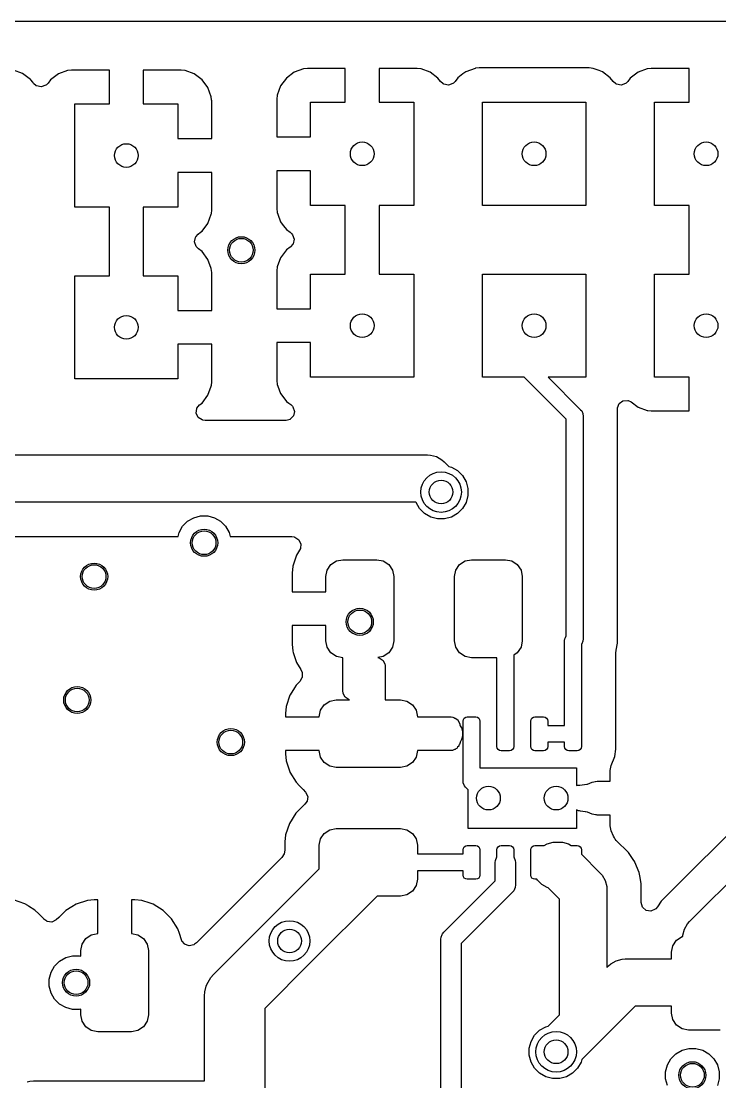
# Model space of a CAD drawing. Header units: inches. Extents: x -2.18 to 1.8, y 0.44 to 2.81.
# Drawn here: x -0.702 to -0.296, y 2.197 to 2.815 of the extents above; entities that cross this region are included whole.
import ezdxf

# ---------------------------------------------------------------- set-up
doc = ezdxf.new("R2010")
doc.units = ezdxf.units.IN
doc.header["$MEASUREMENT"] = 0
doc.layers.add('BLACK', color=250, linetype='CONTINUOUS')

msp = doc.modelspace()

# ---------------------------------------------------------------- linework, layer by layer
at = {"layer": 'BLACK', "linetype": 'CONTINUOUS'}
for p, q in [((-2.17418, 2.81459), (1.794, 2.81459)), ((-0.70109, 2.78417), (-0.70649, 2.78618)), ((-0.69649, 2.78072), (-0.70109, 2.78417)), ((-0.70109, 2.78417), (-0.70109, 2.78417)), ((-0.67501, 2.78585), (-0.68032, 2.78387)), ((-0.67267, 2.7861), (-0.67501, 2.78585)), ((-0.67501, 2.78585), (-0.67501, 2.78585)), ((-0.65063, 2.7861), (-0.67267, 2.7861)), ((-0.67267, 2.7861), (-0.67267, 2.7861)), ((-0.65063, 2.76642), (-0.65063, 2.7861)), ((-0.6089, 2.7861), (-0.63094, 2.7861)), ((-0.63094, 2.7861), (-0.63094, 2.76642)), ((-0.60656, 2.78585), (-0.6089, 2.7861)), ((-0.6089, 2.7861), (-0.6089, 2.7861)), ((-0.60126, 2.78387), (-0.60656, 2.78585)), ((-0.60656, 2.78585), (-0.60656, 2.78585)), ((-0.54311, 2.78486), (-0.54765, 2.78146)), ((-0.53781, 2.78683), (-0.54311, 2.78486)), ((-0.54311, 2.78486), (-0.54311, 2.78486)), ((-0.53547, 2.78709), (-0.53781, 2.78683)), ((-0.53781, 2.78683), (-0.53781, 2.78683)), ((-0.51343, 2.78709), (-0.53547, 2.78709)), ((-0.53547, 2.78709), (-0.53547, 2.78709)), ((-0.51343, 2.7674), (-0.51343, 2.78709)), ((-0.4717, 2.78709), (-0.49374, 2.78709)), ((-0.49374, 2.78709), (-0.49374, 2.7674)), ((-0.46936, 2.78683), (-0.4717, 2.78709)), ((-0.4717, 2.78709), (-0.4717, 2.78709)), ((-0.46405, 2.78486), (-0.46936, 2.78683)), ((-0.46936, 2.78683), (-0.46936, 2.78683)), ((-0.45952, 2.78146), (-0.46405, 2.78486)), ((-0.46405, 2.78486), (-0.46405, 2.78486)), ((-0.46405, 2.78486), (-0.46405, 2.78486)), ((-0.44328, 2.78515), (-0.44499, 2.78387)), ((-0.43788, 2.78716), (-0.44328, 2.78515)), ((-0.44328, 2.78515), (-0.44328, 2.78515)), ((-0.43777, 2.78718), (-0.43788, 2.78716)), ((-0.43762, 2.78719), (-0.43777, 2.78718)), ((-0.4355, 2.78742), (-0.43762, 2.78719)), ((-0.37167, 2.78742), (-0.4355, 2.78742)), ((-0.4355, 2.78742), (-0.4355, 2.78742)), ((-0.4355, 2.78742), (-0.4355, 2.78742)), ((-0.36928, 2.78716), (-0.37167, 2.78742)), ((-0.37167, 2.78742), (-0.37167, 2.78742)), ((-0.37167, 2.78742), (-0.37167, 2.78742)), ((-0.36643, 2.7861), (-0.36928, 2.78716)), ((-0.36928, 2.78716), (-0.36928, 2.78716)), ((-0.36928, 2.78716), (-0.36928, 2.78716)), ((-0.36928, 2.78716), (-0.36928, 2.78716)), ((-0.36928, 2.78716), (-0.36928, 2.78716)), ((-0.36576, 2.78585), (-0.36643, 2.7861)), ((-0.36389, 2.78515), (-0.36576, 2.78585)), ((-0.35928, 2.7817), (-0.36389, 2.78515)), ((-0.34311, 2.78486), (-0.34765, 2.78146)), ((-0.33781, 2.78683), (-0.34311, 2.78486)), ((-0.34311, 2.78486), (-0.34311, 2.78486)), ((-0.33547, 2.78709), (-0.33781, 2.78683)), ((-0.33781, 2.78683), (-0.33781, 2.78683)), ((-0.31343, 2.78709), (-0.33547, 2.78709)), ((-0.33547, 2.78709), (-0.33547, 2.78709)), ((-0.31343, 2.7674), (-0.31343, 2.78709)), ((-0.69631, 2.78048), (-0.69649, 2.78072)), ((-0.69649, 2.78072), (-0.69649, 2.78072)), ((-0.69522, 2.77903), (-0.69631, 2.78048)), ((-0.69477, 2.77843), (-0.69522, 2.77903)), ((-0.6932, 2.77707), (-0.69477, 2.77843)), ((-0.68625, 2.77861), (-0.68723, 2.77763)), ((-0.68485, 2.78048), (-0.68625, 2.77861)), ((-0.68032, 2.78387), (-0.68485, 2.78048)), ((-0.68485, 2.78048), (-0.68485, 2.78048)), ((-0.68032, 2.78387), (-0.68032, 2.78387)), ((-0.59672, 2.78048), (-0.60126, 2.78387)), ((-0.60126, 2.78387), (-0.60126, 2.78387)), ((-0.60126, 2.78387), (-0.60126, 2.78387)), ((-0.60126, 2.78387), (-0.60126, 2.78387)), ((-0.59333, 2.77595), (-0.59672, 2.78048)), ((-0.59672, 2.78048), (-0.59672, 2.78048)), ((-0.59672, 2.78048), (-0.59672, 2.78048)), ((-0.59672, 2.78048), (-0.59672, 2.78048)), ((-0.54765, 2.78146), (-0.55104, 2.77693)), ((-0.54765, 2.78146), (-0.54765, 2.78146)), ((-0.45878, 2.78048), (-0.45952, 2.78146)), ((-0.45952, 2.78146), (-0.45952, 2.78146)), ((-0.45799, 2.77941), (-0.45878, 2.78048)), ((-0.45642, 2.77805), (-0.45799, 2.77941)), ((-0.45615, 2.77791), (-0.45642, 2.77805)), ((-0.45346, 2.77732), (-0.45615, 2.77791)), ((-0.45088, 2.77828), (-0.45346, 2.77732)), ((-0.45045, 2.77861), (-0.45088, 2.77828)), ((-0.44946, 2.77959), (-0.45045, 2.77861)), ((-0.44788, 2.7817), (-0.44946, 2.77959)), ((-0.44499, 2.78387), (-0.44788, 2.7817)), ((-0.44788, 2.7817), (-0.44788, 2.7817)), ((-0.35757, 2.77941), (-0.35928, 2.7817)), ((-0.35928, 2.7817), (-0.35928, 2.7817)), ((-0.356, 2.77805), (-0.35757, 2.77941)), ((-0.35573, 2.77791), (-0.356, 2.77805)), ((-0.35304, 2.77732), (-0.35573, 2.77791)), ((-0.35047, 2.77828), (-0.35304, 2.77732)), ((-0.35003, 2.77861), (-0.35047, 2.77828)), ((-0.34904, 2.77959), (-0.35003, 2.77861)), ((-0.34765, 2.78146), (-0.34904, 2.77959)), ((-0.34765, 2.78146), (-0.34765, 2.78146)), ((-0.69293, 2.77692), (-0.6932, 2.77707)), ((-0.69025, 2.77634), (-0.69293, 2.77692)), ((-0.68767, 2.7773), (-0.69025, 2.77634)), ((-0.68723, 2.77763), (-0.68767, 2.7773)), ((-0.59135, 2.77064), (-0.59333, 2.77595)), ((-0.59333, 2.77595), (-0.59333, 2.77595)), ((-0.55302, 2.77163), (-0.55327, 2.76929)), ((-0.55104, 2.77693), (-0.55302, 2.77163)), ((-0.55302, 2.77163), (-0.55302, 2.77163)), ((-0.55104, 2.77693), (-0.55104, 2.77693)), ((-0.67079, 2.70642), (-0.67079, 2.76642)), ((-0.67079, 2.76642), (-0.65063, 2.76642)), ((-0.63094, 2.76642), (-0.61079, 2.76642)), ((-0.61079, 2.76642), (-0.61079, 2.74626)), ((-0.59117, 2.76889), (-0.59135, 2.77064)), ((-0.59135, 2.77064), (-0.59135, 2.77064)), ((-0.5911, 2.7683), (-0.59117, 2.76889)), ((-0.59117, 2.76889), (-0.59117, 2.76889)), ((-0.5911, 2.74626), (-0.5911, 2.7683)), ((-0.5911, 2.7683), (-0.5911, 2.7683)), ((-0.5911, 2.7683), (-0.5911, 2.7683)), ((-0.55327, 2.76929), (-0.55327, 2.76929)), ((-0.55327, 2.76929), (-0.55327, 2.74724)), ((-0.53358, 2.74724), (-0.53358, 2.7674)), ((-0.53358, 2.7674), (-0.51343, 2.7674)), ((-0.49374, 2.7674), (-0.47358, 2.7674)), ((-0.47358, 2.7674), (-0.47358, 2.7074)), ((-0.43358, 2.7074), (-0.43358, 2.7674)), ((-0.43358, 2.7674), (-0.37358, 2.7674)), ((-0.37358, 2.7674), (-0.37358, 2.7074)), ((-0.33358, 2.7074), (-0.33358, 2.7674)), ((-0.33358, 2.7674), (-0.31343, 2.7674)), ((-0.55327, 2.74724), (-0.53358, 2.74724)), ((-0.61079, 2.74626), (-0.5911, 2.74626)), ((-0.5911, 2.72657), (-0.61079, 2.72657)), ((-0.61079, 2.72657), (-0.61079, 2.70642)), ((-0.5911, 2.70453), (-0.5911, 2.72657)), ((-0.55327, 2.72756), (-0.55327, 2.70552)), ((-0.53358, 2.72756), (-0.55327, 2.72756)), ((-0.53358, 2.7074), (-0.53358, 2.72756)), ((-0.65063, 2.70642), (-0.67079, 2.70642)), ((-0.65063, 2.66642), (-0.65063, 2.70642)), ((-0.61079, 2.70642), (-0.63094, 2.70642)), ((-0.63094, 2.70642), (-0.63094, 2.66642)), ((-0.5913, 2.70273), (-0.5911, 2.70453)), ((-0.5911, 2.70453), (-0.5911, 2.70453)), ((-0.55327, 2.70552), (-0.55302, 2.70317)), ((-0.51343, 2.7074), (-0.53358, 2.7074)), ((-0.51343, 2.6674), (-0.51343, 2.7074)), ((-0.47358, 2.7074), (-0.49374, 2.7074)), ((-0.49374, 2.7074), (-0.49374, 2.6674)), ((-0.37358, 2.7074), (-0.43358, 2.7074)), ((-0.31343, 2.7074), (-0.33358, 2.7074)), ((-0.31343, 2.6674), (-0.31343, 2.7074)), ((-0.59333, 2.69689), (-0.59135, 2.70219)), ((-0.59135, 2.70219), (-0.5913, 2.70273)), ((-0.59135, 2.70219), (-0.59135, 2.70219)), ((-0.55302, 2.70317), (-0.55302, 2.70317)), ((-0.55302, 2.70317), (-0.55265, 2.70219)), ((-0.55265, 2.70219), (-0.55104, 2.69787)), ((-0.55104, 2.69787), (-0.55104, 2.69787)), ((-0.55104, 2.69787), (-0.54946, 2.69576)), ((-0.59905, 2.69061), (-0.59756, 2.69173)), ((-0.59756, 2.69173), (-0.59672, 2.69235)), ((-0.59672, 2.69235), (-0.59333, 2.69689)), ((-0.59672, 2.69235), (-0.59672, 2.69235)), ((-0.59672, 2.69235), (-0.59672, 2.69235)), ((-0.59333, 2.69689), (-0.59333, 2.69689)), ((-0.54946, 2.69576), (-0.54844, 2.69441)), ((-0.54844, 2.69441), (-0.54765, 2.69334)), ((-0.54765, 2.69334), (-0.5455, 2.69173)), ((-0.5455, 2.69173), (-0.54451, 2.69075)), ((-0.60115, 2.68609), (-0.60056, 2.68877)), ((-0.60018, 2.68351), (-0.60115, 2.68609)), ((-0.60056, 2.68877), (-0.60041, 2.68904)), ((-0.60041, 2.68904), (-0.59905, 2.69061)), ((-0.54451, 2.69075), (-0.54419, 2.69031)), ((-0.54419, 2.69031), (-0.54323, 2.68773)), ((-0.54323, 2.68773), (-0.54381, 2.68505)), ((-0.59986, 2.68307), (-0.60018, 2.68351)), ((-0.59887, 2.68209), (-0.59986, 2.68307)), ((-0.59672, 2.68048), (-0.59887, 2.68209)), ((-0.59333, 2.67595), (-0.59672, 2.68048)), ((-0.54765, 2.68146), (-0.55104, 2.67693)), ((-0.5455, 2.68307), (-0.54765, 2.68146)), ((-0.54765, 2.68146), (-0.54765, 2.68146)), ((-0.54765, 2.68146), (-0.54765, 2.68146)), ((-0.54532, 2.68321), (-0.5455, 2.68307)), ((-0.54396, 2.68478), (-0.54532, 2.68321)), ((-0.54381, 2.68505), (-0.54396, 2.68478)), ((-0.59135, 2.67064), (-0.59333, 2.67595)), ((-0.59333, 2.67595), (-0.59333, 2.67595)), ((-0.55104, 2.67693), (-0.55302, 2.67163)), ((-0.55104, 2.67693), (-0.55104, 2.67693)), ((-0.5911, 2.6683), (-0.59135, 2.67064)), ((-0.59135, 2.67064), (-0.59135, 2.67064)), ((-0.59135, 2.67064), (-0.59135, 2.67064)), ((-0.5911, 2.64626), (-0.5911, 2.6683)), ((-0.5911, 2.6683), (-0.5911, 2.6683)), ((-0.55302, 2.67163), (-0.55327, 2.66929)), ((-0.55327, 2.66929), (-0.55327, 2.66929)), ((-0.55327, 2.66929), (-0.55327, 2.64724)), ((-0.55302, 2.67163), (-0.55302, 2.67163)), ((-0.53358, 2.64724), (-0.53358, 2.6674)), ((-0.53358, 2.6674), (-0.51343, 2.6674)), ((-0.49374, 2.6674), (-0.47358, 2.6674)), ((-0.47358, 2.6674), (-0.47358, 2.6074)), ((-0.43358, 2.6074), (-0.43358, 2.6674)), ((-0.43358, 2.6674), (-0.37358, 2.6674)), ((-0.37358, 2.6674), (-0.37358, 2.6074)), ((-0.33358, 2.6074), (-0.33358, 2.6674)), ((-0.33358, 2.6674), (-0.31343, 2.6674)), ((-0.67079, 2.60642), (-0.67079, 2.66642)), ((-0.67079, 2.66642), (-0.65063, 2.66642)), ((-0.63094, 2.66642), (-0.61079, 2.66642)), ((-0.61079, 2.66642), (-0.61079, 2.64626)), ((-0.61079, 2.64626), (-0.5911, 2.64626)), ((-0.55327, 2.64724), (-0.53358, 2.64724)), ((-0.5911, 2.62657), (-0.61079, 2.62657)), ((-0.61079, 2.62657), (-0.61079, 2.60642)), ((-0.5911, 2.60453), (-0.5911, 2.62657)), ((-0.53358, 2.62756), (-0.55327, 2.62756)), ((-0.55327, 2.62756), (-0.55327, 2.60552)), ((-0.53358, 2.6074), (-0.53358, 2.62756)), ((-0.61079, 2.60642), (-0.67079, 2.60642)), ((-0.55327, 2.60552), (-0.55302, 2.60317)), ((-0.47358, 2.6074), (-0.53358, 2.6074)), ((-0.40936, 2.6074), (-0.43358, 2.6074)), ((-0.38492, 2.58296), (-0.40936, 2.6074)), ((-0.37358, 2.6074), (-0.39544, 2.6074)), ((-0.39544, 2.6074), (-0.37652, 2.58848)), ((-0.31343, 2.6074), (-0.33358, 2.6074)), ((-0.31343, 2.58772), (-0.31343, 2.6074)), ((-0.59333, 2.59689), (-0.59135, 2.60219)), ((-0.59135, 2.60219), (-0.5913, 2.60273)), ((-0.59135, 2.60219), (-0.59135, 2.60219)), ((-0.5913, 2.60273), (-0.5911, 2.60453)), ((-0.5911, 2.60453), (-0.5911, 2.60453)), ((-0.55302, 2.60317), (-0.55302, 2.60317)), ((-0.55302, 2.60317), (-0.55265, 2.60219)), ((-0.55265, 2.60219), (-0.55104, 2.59787)), ((-0.59672, 2.59235), (-0.59333, 2.59689)), ((-0.59333, 2.59689), (-0.59333, 2.59689)), ((-0.55104, 2.59787), (-0.55104, 2.59787)), ((-0.55104, 2.59787), (-0.5503, 2.59689)), ((-0.5503, 2.59689), (-0.54765, 2.59334)), ((-0.54765, 2.59334), (-0.54765, 2.59334)), ((-0.54765, 2.59334), (-0.54764, 2.59334)), ((-0.54764, 2.59334), (-0.54633, 2.59235)), ((-0.35414, 2.5921), (-0.3519, 2.5937)), ((-0.3519, 2.5937), (-0.34916, 2.59385)), ((-0.34916, 2.59385), (-0.34894, 2.5938)), ((-0.34894, 2.5938), (-0.34714, 2.59296)), ((-0.34714, 2.59296), (-0.34311, 2.58995)), ((-0.60015, 2.58654), (-0.59976, 2.58926)), ((-0.599, 2.58403), (-0.60015, 2.58654)), ((-0.59976, 2.58926), (-0.5997, 2.58938)), ((-0.5997, 2.58938), (-0.59819, 2.59126)), ((-0.59819, 2.59126), (-0.59672, 2.59235)), ((-0.54633, 2.59235), (-0.5451, 2.59144)), ((-0.5451, 2.59144), (-0.54412, 2.59045)), ((-0.54412, 2.59045), (-0.54385, 2.5901)), ((-0.54385, 2.5901), (-0.54289, 2.58752)), ((-0.54289, 2.58752), (-0.54348, 2.58483)), ((-0.37652, 2.58848), (-0.37591, 2.58773)), ((-0.37591, 2.58773), (-0.37527, 2.5862)), ((-0.35518, 2.58909), (-0.35514, 2.58954)), ((-0.35511, 2.5877), (-0.35518, 2.58909)), ((-0.35514, 2.58954), (-0.35414, 2.5921)), ((-0.35508, 2.58757), (-0.35511, 2.5877)), ((-0.35506, 2.58749), (-0.35508, 2.58757)), ((-0.35506, 2.58746), (-0.35506, 2.58749)), ((-0.35506, 2.45254), (-0.35506, 2.58746)), ((-0.35506, 2.58746), (-0.35506, 2.58746)), ((-0.34311, 2.58995), (-0.34311, 2.58995)), ((-0.34311, 2.58995), (-0.34311, 2.58995)), ((-0.34311, 2.58995), (-0.33781, 2.58797)), ((-0.33781, 2.58797), (-0.33781, 2.58797)), ((-0.33781, 2.58797), (-0.33754, 2.58794)), ((-0.33754, 2.58794), (-0.33547, 2.58772)), ((-0.33547, 2.58772), (-0.33547, 2.58772)), ((-0.33547, 2.58772), (-0.33547, 2.58772)), ((-0.33547, 2.58772), (-0.31343, 2.58772)), ((-0.59669, 2.58255), (-0.599, 2.58403)), ((-0.59626, 2.58242), (-0.59669, 2.58255)), ((-0.59489, 2.58222), (-0.59626, 2.58242)), ((-0.54788, 2.58222), (-0.59489, 2.58222)), ((-0.54554, 2.58282), (-0.54788, 2.58222)), ((-0.54542, 2.58289), (-0.54554, 2.58282)), ((-0.54348, 2.58483), (-0.54542, 2.58289)), ((-0.38492, 2.45693), (-0.38492, 2.58296)), ((-0.37527, 2.5862), (-0.37517, 2.58596)), ((-0.37517, 2.58596), (-0.37508, 2.585)), ((-0.37508, 2.585), (-0.37508, 2.455)), ((-0.81795, 2.5622), (-0.46559, 2.5622)), ((-0.46559, 2.5622), (-0.46379, 2.56209)), ((-0.46379, 2.56209), (-0.46032, 2.56116)), ((-0.46032, 2.56116), (-0.4572, 2.55936)), ((-0.4572, 2.55936), (-0.45585, 2.55817)), ((-0.45585, 2.55817), (-0.45318, 2.5555)), ((-0.45318, 2.5555), (-0.45169, 2.5551)), ((-0.45169, 2.5551), (-0.44813, 2.55304)), ((-0.44813, 2.55304), (-0.44522, 2.55014)), ((-0.44522, 2.55014), (-0.44317, 2.54658)), ((-0.44317, 2.54658), (-0.4421, 2.54261)), ((-0.4421, 2.5385), (-0.44317, 2.53452)), ((-0.4421, 2.54261), (-0.4421, 2.5385)), ((-0.4723, 2.53465), (-0.83173, 2.53465)), ((-0.47227, 2.53452), (-0.4723, 2.53465)), ((-0.47021, 2.53096), (-0.47227, 2.53452)), ((-0.4673, 2.52806), (-0.47021, 2.53096)), ((-0.44522, 2.53096), (-0.44813, 2.52806)), ((-0.44317, 2.53452), (-0.44522, 2.53096)), ((-0.6051, 2.52352), (-0.60154, 2.52557)), ((-0.60154, 2.52557), (-0.59757, 2.52664)), ((-0.59757, 2.52664), (-0.59346, 2.52664)), ((-0.59346, 2.52664), (-0.58949, 2.52557)), ((-0.58949, 2.52557), (-0.58593, 2.52352)), ((-0.46374, 2.526), (-0.4673, 2.52806)), ((-0.45977, 2.52494), (-0.46374, 2.526)), ((-0.45566, 2.52494), (-0.45977, 2.52494)), ((-0.45169, 2.526), (-0.45566, 2.52494)), ((-0.44813, 2.52806), (-0.45169, 2.526)), ((-0.61006, 2.51705), (-0.60801, 2.52061)), ((-0.60801, 2.52061), (-0.6051, 2.52352)), ((-0.58593, 2.52352), (-0.58302, 2.52061)), ((-0.58302, 2.52061), (-0.58096, 2.51705)), ((-0.82148, 2.51463), (-0.61071, 2.51463)), ((-0.61071, 2.51463), (-0.61006, 2.51705)), ((-0.58096, 2.51705), (-0.58031, 2.51463)), ((-0.58031, 2.51463), (-0.54458, 2.51463)), ((-0.54458, 2.51463), (-0.54321, 2.51443)), ((-0.54321, 2.51443), (-0.54268, 2.51427)), ((-0.54268, 2.51427), (-0.54037, 2.51279)), ((-0.54037, 2.51279), (-0.53922, 2.51029)), ((-0.53999, 2.50675), (-0.54175, 2.5039)), ((-0.53955, 2.50765), (-0.53999, 2.50675)), ((-0.53946, 2.5079), (-0.53955, 2.50765)), ((-0.53922, 2.51026), (-0.53946, 2.5079)), ((-0.53922, 2.51029), (-0.53922, 2.51028)), ((-0.53922, 2.51028), (-0.53922, 2.51026)), ((-0.54175, 2.5039), (-0.54392, 2.49735)), ((-0.54175, 2.5039), (-0.54175, 2.5039)), ((-0.52176, 2.4983), (-0.51857, 2.50043)), ((-0.51857, 2.50043), (-0.5148, 2.50118)), ((-0.5148, 2.50118), (-0.49512, 2.50118)), ((-0.49512, 2.50118), (-0.49135, 2.50043)), ((-0.49135, 2.50043), (-0.48816, 2.4983)), ((-0.44696, 2.4983), (-0.44377, 2.50043)), ((-0.44377, 2.50043), (-0.44, 2.50118)), ((-0.44, 2.50118), (-0.42031, 2.50118)), ((-0.42031, 2.50118), (-0.41655, 2.50043)), ((-0.41655, 2.50043), (-0.41336, 2.4983)), ((-0.54392, 2.49735), (-0.54433, 2.49331)), ((-0.54392, 2.49735), (-0.54392, 2.49735)), ((-0.52465, 2.49134), (-0.5239, 2.49511)), ((-0.5239, 2.49511), (-0.52176, 2.4983)), ((-0.48816, 2.4983), (-0.48602, 2.49511)), ((-0.48602, 2.49511), (-0.48528, 2.49134)), ((-0.44984, 2.49134), (-0.44909, 2.49511)), ((-0.44909, 2.49511), (-0.44696, 2.4983)), ((-0.41336, 2.4983), (-0.41122, 2.49511)), ((-0.41122, 2.49511), (-0.41047, 2.49134)), ((-0.54433, 2.49331), (-0.54433, 2.49331)), ((-0.54433, 2.49331), (-0.54433, 2.48248)), ((-0.52465, 2.48248), (-0.52465, 2.49134)), ((-0.48528, 2.49134), (-0.48528, 2.45394)), ((-0.44984, 2.45394), (-0.44984, 2.49134)), ((-0.41047, 2.49134), (-0.41047, 2.45394)), ((-0.54433, 2.48248), (-0.52465, 2.48248)), ((-0.52465, 2.4628), (-0.54433, 2.4628)), ((-0.54433, 2.4628), (-0.54433, 2.45197)), ((-0.52465, 2.45394), (-0.52465, 2.4628)), ((-0.38504, 2.45679), (-0.38492, 2.45693)), ((-0.54433, 2.45197), (-0.54392, 2.44793)), ((-0.5239, 2.45017), (-0.52465, 2.45394)), ((-0.48528, 2.45394), (-0.48602, 2.45017)), ((-0.44909, 2.45017), (-0.44984, 2.45394)), ((-0.41047, 2.45394), (-0.41122, 2.45017)), ((-0.38587, 2.45406), (-0.38577, 2.45502)), ((-0.38587, 2.40719), (-0.38587, 2.45406)), ((-0.38577, 2.45502), (-0.38574, 2.45508)), ((-0.38574, 2.45508), (-0.3854, 2.45591)), ((-0.3854, 2.45591), (-0.38504, 2.45679)), ((-0.38504, 2.45679), (-0.38504, 2.45679)), ((-0.37591, 2.45227), (-0.37602, 2.45213)), ((-0.37602, 2.45213), (-0.37602, 2.40719)), ((-0.37527, 2.45381), (-0.37591, 2.45227)), ((-0.37591, 2.45227), (-0.37591, 2.45227)), ((-0.37517, 2.45404), (-0.37527, 2.45381)), ((-0.37508, 2.455), (-0.37517, 2.45404)), ((-0.37517, 2.45404), (-0.37517, 2.45404)), ((-0.35586, 2.4485), (-0.35506, 2.45254)), ((-0.54392, 2.44793), (-0.54392, 2.44793)), ((-0.54392, 2.44793), (-0.54392, 2.44793)), ((-0.54392, 2.44793), (-0.54369, 2.44725)), ((-0.54369, 2.44725), (-0.54175, 2.44137)), ((-0.52176, 2.44698), (-0.5239, 2.45017)), ((-0.51857, 2.44484), (-0.52176, 2.44698)), ((-0.5148, 2.44409), (-0.51857, 2.44484)), ((-0.49135, 2.44484), (-0.49452, 2.44421)), ((-0.48816, 2.44698), (-0.49135, 2.44484)), ((-0.48602, 2.45017), (-0.48816, 2.44698)), ((-0.44696, 2.44698), (-0.44909, 2.45017)), ((-0.44377, 2.44484), (-0.44696, 2.44698)), ((-0.44, 2.44409), (-0.44377, 2.44484)), ((-0.41336, 2.44698), (-0.41539, 2.44562)), ((-0.41539, 2.44562), (-0.41539, 2.40719)), ((-0.41122, 2.45017), (-0.41336, 2.44698)), ((-0.356, 2.44707), (-0.35598, 2.44755)), ((-0.356, 2.39976), (-0.356, 2.44707)), ((-0.35598, 2.44755), (-0.35593, 2.44803)), ((-0.35593, 2.44803), (-0.35586, 2.4485)), ((-0.54175, 2.44137), (-0.54175, 2.44137)), ((-0.54175, 2.44137), (-0.53921, 2.43727)), ((-0.5148, 2.4247), (-0.5148, 2.44409)), ((-0.49452, 2.44421), (-0.49437, 2.44419)), ((-0.49437, 2.44419), (-0.49378, 2.44402)), ((-0.49378, 2.44402), (-0.49146, 2.44253)), ((-0.49146, 2.44253), (-0.49142, 2.44248)), ((-0.49142, 2.44248), (-0.49033, 2.44032)), ((-0.49033, 2.44032), (-0.49027, 2.44002)), ((-0.49027, 2.44002), (-0.49016, 2.43898)), ((-0.49016, 2.43898), (-0.49016, 2.41959)), ((-0.42524, 2.44409), (-0.44, 2.44409)), ((-0.42524, 2.40719), (-0.42524, 2.44409)), ((-0.53864, 2.43234), (-0.53985, 2.43035)), ((-0.53921, 2.43727), (-0.53866, 2.43599)), ((-0.53866, 2.43599), (-0.53857, 2.43567)), ((-0.53855, 2.43265), (-0.53864, 2.43234)), ((-0.53857, 2.43567), (-0.5385, 2.4354)), ((-0.5385, 2.4354), (-0.53855, 2.43265)), ((-0.53855, 2.43265), (-0.53855, 2.43265)), ((-0.54302, 2.42656), (-0.54554, 2.42247)), ((-0.54202, 2.42818), (-0.54302, 2.42656)), ((-0.53985, 2.43035), (-0.54202, 2.42818)), ((-0.54564, 2.42231), (-0.54782, 2.41576)), ((-0.54554, 2.42247), (-0.54564, 2.42231)), ((-0.54564, 2.42231), (-0.54564, 2.42231)), ((-0.51469, 2.42366), (-0.5148, 2.4247)), ((-0.51463, 2.42336), (-0.51469, 2.42366)), ((-0.51355, 2.4212), (-0.51463, 2.42336)), ((-0.5135, 2.42115), (-0.51355, 2.4212)), ((-0.51119, 2.41966), (-0.5135, 2.42115)), ((-0.54782, 2.41576), (-0.54823, 2.41171)), ((-0.54782, 2.41576), (-0.54782, 2.41576)), ((-0.52779, 2.41351), (-0.52566, 2.4167)), ((-0.52566, 2.4167), (-0.52247, 2.41884)), ((-0.52247, 2.41884), (-0.5187, 2.41959)), ((-0.5187, 2.41959), (-0.51093, 2.41959)), ((-0.51093, 2.41959), (-0.51119, 2.41966)), ((-0.49016, 2.41959), (-0.4813, 2.41959)), ((-0.4813, 2.41959), (-0.47753, 2.41884)), ((-0.47753, 2.41884), (-0.47434, 2.4167)), ((-0.47434, 2.4167), (-0.47221, 2.41351)), ((-0.54823, 2.41171), (-0.54823, 2.41171)), ((-0.54823, 2.41171), (-0.54823, 2.40974)), ((-0.54823, 2.40974), (-0.52854, 2.40974)), ((-0.52854, 2.40974), (-0.52779, 2.41351)), ((-0.47221, 2.41351), (-0.47146, 2.40974)), ((-0.47146, 2.40974), (-0.45224, 2.40974)), ((-0.45224, 2.40974), (-0.45202, 2.40968)), ((-0.45202, 2.40968), (-0.4518, 2.40972)), ((-0.4518, 2.40972), (-0.45086, 2.40955)), ((-0.45086, 2.40955), (-0.45027, 2.40937)), ((-0.45027, 2.40937), (-0.44968, 2.40899)), ((-0.44968, 2.40899), (-0.4496, 2.40897)), ((-0.4496, 2.40897), (-0.44954, 2.4089)), ((-0.44954, 2.4089), (-0.44796, 2.40789)), ((-0.44796, 2.40789), (-0.44791, 2.40783)), ((-0.44791, 2.40783), (-0.44683, 2.40567)), ((-0.44492, 2.40719), (-0.44473, 2.40813)), ((-0.44473, 2.40813), (-0.4442, 2.40892)), ((-0.4442, 2.40892), (-0.4434, 2.40946)), ((-0.4434, 2.40946), (-0.44246, 2.40965)), ((-0.44246, 2.40965), (-0.43754, 2.40965)), ((-0.43754, 2.40965), (-0.4366, 2.40946)), ((-0.4366, 2.40946), (-0.4358, 2.40892)), ((-0.4358, 2.40892), (-0.43527, 2.40813)), ((-0.43527, 2.40813), (-0.43508, 2.40719)), ((-0.40555, 2.40719), (-0.40536, 2.40813)), ((-0.40536, 2.40813), (-0.40483, 2.40892)), ((-0.40483, 2.40892), (-0.40403, 2.40946)), ((-0.40403, 2.40946), (-0.40309, 2.40965)), ((-0.40309, 2.40965), (-0.39817, 2.40965)), ((-0.39817, 2.40965), (-0.39723, 2.40946)), ((-0.39723, 2.40946), (-0.39643, 2.40892)), ((-0.39643, 2.40892), (-0.3959, 2.40813)), ((-0.3959, 2.40813), (-0.39571, 2.40719)), ((-0.44683, 2.40567), (-0.44677, 2.40538)), ((-0.44677, 2.40538), (-0.44672, 2.40496)), ((-0.44672, 2.40496), (-0.44665, 2.4047)), ((-0.44665, 2.4047), (-0.44655, 2.4045)), ((-0.44655, 2.4045), (-0.44585, 2.40323)), ((-0.44585, 2.40323), (-0.44526, 2.40089)), ((-0.44492, 2.3998), (-0.44492, 2.40719)), ((-0.43508, 2.40719), (-0.43508, 2.3998)), ((-0.42524, 2.39242), (-0.42524, 2.40719)), ((-0.41539, 2.40719), (-0.41539, 2.39242)), ((-0.40555, 2.39242), (-0.40555, 2.40719)), ((-0.39571, 2.40719), (-0.39571, 2.40472)), ((-0.39571, 2.40472), (-0.38587, 2.40472)), ((-0.38587, 2.40472), (-0.38587, 2.40719)), ((-0.37602, 2.40719), (-0.37602, 2.39242)), ((-0.44576, 2.39659), (-0.44664, 2.39491)), ((-0.44545, 2.39763), (-0.44576, 2.39659)), ((-0.44526, 2.399), (-0.44545, 2.39763)), ((-0.44526, 2.40089), (-0.44526, 2.399)), ((-0.44492, 2.37224), (-0.44492, 2.3998)), ((-0.44492, 2.3998), (-0.44492, 2.3998)), ((-0.43508, 2.3998), (-0.43508, 2.3998)), ((-0.43508, 2.3998), (-0.43508, 2.38012)), ((-0.356, 2.39095), (-0.356, 2.39976)), ((-0.52854, 2.39006), (-0.54823, 2.39006)), ((-0.54823, 2.39006), (-0.54823, 2.38809)), ((-0.52779, 2.38629), (-0.52854, 2.39006)), ((-0.47146, 2.39006), (-0.47221, 2.38629)), ((-0.45206, 2.39006), (-0.47146, 2.39006)), ((-0.45102, 2.39017), (-0.45206, 2.39006)), ((-0.45072, 2.39024), (-0.45102, 2.39017)), ((-0.44994, 2.39063), (-0.45072, 2.39024)), ((-0.44944, 2.39073), (-0.44994, 2.39063)), ((-0.44912, 2.39104), (-0.44944, 2.39073)), ((-0.44856, 2.39132), (-0.44912, 2.39104)), ((-0.44851, 2.39136), (-0.44856, 2.39132)), ((-0.44806, 2.39206), (-0.44851, 2.39136)), ((-0.44747, 2.39264), (-0.44806, 2.39206)), ((-0.44733, 2.39319), (-0.44747, 2.39264)), ((-0.44702, 2.39368), (-0.44733, 2.39319)), ((-0.44668, 2.39486), (-0.44702, 2.39368)), ((-0.44664, 2.39491), (-0.44668, 2.39486)), ((-0.44668, 2.39486), (-0.44668, 2.39486)), ((-0.42505, 2.39148), (-0.42524, 2.39242)), ((-0.42452, 2.39068), (-0.42505, 2.39148)), ((-0.42372, 2.39015), (-0.42452, 2.39068)), ((-0.42278, 2.38996), (-0.42372, 2.39015)), ((-0.41785, 2.38996), (-0.42278, 2.38996)), ((-0.41691, 2.39015), (-0.41785, 2.38996)), ((-0.41611, 2.39068), (-0.41691, 2.39015)), ((-0.41558, 2.39148), (-0.41611, 2.39068)), ((-0.41539, 2.39242), (-0.41558, 2.39148)), ((-0.40536, 2.39148), (-0.40555, 2.39242)), ((-0.40483, 2.39068), (-0.40536, 2.39148)), ((-0.40403, 2.39015), (-0.40483, 2.39068)), ((-0.40309, 2.38996), (-0.40403, 2.39015)), ((-0.39817, 2.38996), (-0.40309, 2.38996)), ((-0.39723, 2.39015), (-0.39817, 2.38996)), ((-0.39643, 2.39068), (-0.39723, 2.39015)), ((-0.3959, 2.39148), (-0.39643, 2.39068)), ((-0.39571, 2.39242), (-0.3959, 2.39148)), ((-0.38587, 2.39488), (-0.39571, 2.39488)), ((-0.39571, 2.39488), (-0.39571, 2.39242)), ((-0.38587, 2.39242), (-0.38587, 2.39488)), ((-0.38568, 2.39148), (-0.38587, 2.39242)), ((-0.38515, 2.39068), (-0.38568, 2.39148)), ((-0.38435, 2.39015), (-0.38515, 2.39068)), ((-0.38341, 2.38996), (-0.38435, 2.39015)), ((-0.37848, 2.38996), (-0.38341, 2.38996)), ((-0.37754, 2.39015), (-0.37848, 2.38996)), ((-0.37674, 2.39068), (-0.37754, 2.39015)), ((-0.37621, 2.39148), (-0.37674, 2.39068)), ((-0.37602, 2.39242), (-0.37621, 2.39148)), ((-0.35658, 2.38655), (-0.356, 2.39095)), ((-0.54823, 2.38809), (-0.54782, 2.38405)), ((-0.54782, 2.38405), (-0.54782, 2.38405)), ((-0.54782, 2.38405), (-0.54782, 2.38405)), ((-0.54782, 2.38405), (-0.54723, 2.38229)), ((-0.52566, 2.3831), (-0.52779, 2.38629)), ((-0.52247, 2.38097), (-0.52566, 2.3831)), ((-0.47434, 2.3831), (-0.47753, 2.38097)), ((-0.47221, 2.38629), (-0.47434, 2.3831)), ((-0.3587, 2.38144), (-0.35658, 2.38655)), ((-0.54723, 2.38229), (-0.54575, 2.3778)), ((-0.54575, 2.3778), (-0.54564, 2.3775)), ((-0.54564, 2.3775), (-0.54564, 2.3775)), ((-0.54564, 2.3775), (-0.54202, 2.37162)), ((-0.5187, 2.38022), (-0.52247, 2.38097)), ((-0.4813, 2.38022), (-0.5187, 2.38022)), ((-0.47753, 2.38097), (-0.4813, 2.38022)), ((-0.43508, 2.38012), (-0.37898, 2.38012)), ((-0.37898, 2.38012), (-0.37898, 2.36974)), ((-0.35929, 2.37856), (-0.3592, 2.37951)), ((-0.35929, 2.37224), (-0.35929, 2.37856)), ((-0.3592, 2.37951), (-0.35901, 2.38044)), ((-0.35901, 2.38044), (-0.35874, 2.38136)), ((-0.35874, 2.38136), (-0.3587, 2.38144)), ((-0.54202, 2.37162), (-0.53999, 2.36959)), ((-0.44483, 2.37128), (-0.44492, 2.37224)), ((-0.44482, 2.37128), (-0.44483, 2.37128)), ((-0.44483, 2.37128), (-0.44483, 2.37128)), ((-0.44409, 2.36951), (-0.44482, 2.37128)), ((-0.37701, 2.36994), (-0.37293, 2.37048)), ((-0.37293, 2.37048), (-0.37277, 2.37049)), ((-0.37277, 2.37049), (-0.37261, 2.37052)), ((-0.37277, 2.37049), (-0.37277, 2.37049)), ((-0.37261, 2.37052), (-0.37246, 2.37058)), ((-0.37246, 2.37058), (-0.36979, 2.37169)), ((-0.36979, 2.37169), (-0.36888, 2.37197)), ((-0.36888, 2.37197), (-0.36817, 2.37211)), ((-0.36817, 2.37211), (-0.36795, 2.37215)), ((-0.36795, 2.37215), (-0.367, 2.37224)), ((-0.367, 2.37224), (-0.35929, 2.37224)), ((-0.53999, 2.36959), (-0.53804, 2.36764)), ((-0.53804, 2.36764), (-0.53787, 2.36746)), ((-0.53787, 2.36746), (-0.53649, 2.36592)), ((-0.53649, 2.36592), (-0.5353, 2.36344)), ((-0.44348, 2.36876), (-0.44409, 2.36951)), ((-0.44409, 2.36951), (-0.44409, 2.36951)), ((-0.44197, 2.36725), (-0.44348, 2.36876)), ((-0.44197, 2.34469), (-0.44197, 2.36725)), ((-0.37898, 2.36974), (-0.37841, 2.36993)), ((-0.37841, 2.36993), (-0.37815, 2.36994)), ((-0.37815, 2.36994), (-0.37701, 2.36994)), ((-0.37701, 2.36994), (-0.37701, 2.36994)), ((-0.37701, 2.36994), (-0.37701, 2.36994)), ((-0.26704, 2.36503), (-0.32497, 2.3071)), ((-0.53753, 2.35836), (-0.53796, 2.35798)), ((-0.53739, 2.35849), (-0.53753, 2.35836)), ((-0.53726, 2.3586), (-0.53739, 2.35849)), ((-0.53715, 2.35869), (-0.53726, 2.3586)), ((-0.53697, 2.35884), (-0.53715, 2.35869)), ((-0.53569, 2.36059), (-0.53697, 2.35884)), ((-0.53564, 2.36071), (-0.53569, 2.36059)), ((-0.5353, 2.36344), (-0.53564, 2.36071)), ((-0.53564, 2.36071), (-0.53564, 2.36071)), ((-0.54228, 2.35359), (-0.54595, 2.34765)), ((-0.53837, 2.3575), (-0.54228, 2.35359)), ((-0.53798, 2.35794), (-0.53837, 2.3575)), ((-0.53796, 2.35798), (-0.53798, 2.35794)), ((-0.37896, 2.35553), (-0.37898, 2.35554)), ((-0.37898, 2.35554), (-0.37898, 2.34469)), ((-0.37839, 2.35529), (-0.37896, 2.35553)), ((-0.37896, 2.35553), (-0.37896, 2.35553)), ((-0.37896, 2.35553), (-0.37896, 2.35553)), ((-0.37896, 2.35553), (-0.37896, 2.35553)), ((-0.37778, 2.35509), (-0.37839, 2.35529)), ((-0.37717, 2.35493), (-0.37778, 2.35509)), ((-0.37657, 2.35481), (-0.37717, 2.35493)), ((-0.37654, 2.3548), (-0.37657, 2.35481)), ((-0.37399, 2.35446), (-0.37654, 2.3548)), ((-0.37378, 2.35444), (-0.37399, 2.35446)), ((-0.37399, 2.35446), (-0.37399, 2.35446)), ((-0.37262, 2.35428), (-0.37378, 2.35444)), ((-0.36979, 2.35311), (-0.37262, 2.35428)), ((-0.37262, 2.35428), (-0.37262, 2.35428)), ((-0.36888, 2.35284), (-0.36979, 2.35311)), ((-0.36795, 2.35265), (-0.36888, 2.35284)), ((-0.36737, 2.35267), (-0.36795, 2.35265)), ((-0.367, 2.35256), (-0.36737, 2.35267)), ((-0.35929, 2.35256), (-0.367, 2.35256)), ((-0.35929, 2.34624), (-0.35929, 2.35256)), ((-0.54595, 2.34765), (-0.54815, 2.34102)), ((-0.54595, 2.34765), (-0.54595, 2.34765)), ((-0.54595, 2.34765), (-0.54595, 2.34765)), ((-0.3592, 2.34529), (-0.35929, 2.34624)), ((-0.31317, 2.29059), (-0.25524, 2.34852)), ((-0.54815, 2.34102), (-0.54856, 2.33693)), ((-0.52779, 2.33871), (-0.52566, 2.3419)), ((-0.52566, 2.3419), (-0.52247, 2.34403)), ((-0.52247, 2.34403), (-0.5187, 2.34478)), ((-0.5187, 2.34478), (-0.4813, 2.34478)), ((-0.4813, 2.34478), (-0.47753, 2.34403)), ((-0.47753, 2.34403), (-0.47434, 2.3419)), ((-0.47434, 2.3419), (-0.47221, 2.33871)), ((-0.37898, 2.34469), (-0.44197, 2.34469)), ((-0.35901, 2.34436), (-0.3592, 2.34529)), ((-0.35874, 2.34345), (-0.35901, 2.34436)), ((-0.35739, 2.3402), (-0.35874, 2.34345)), ((-0.35738, 2.34018), (-0.35739, 2.3402)), ((-0.35739, 2.3402), (-0.35739, 2.3402)), ((-0.35693, 2.33934), (-0.35738, 2.34018)), ((-0.54856, 2.33693), (-0.54856, 2.33232)), ((-0.52854, 2.33494), (-0.52779, 2.33871)), ((-0.52854, 2.3213), (-0.52854, 2.33494)), ((-0.47221, 2.33871), (-0.47146, 2.33494)), ((-0.47146, 2.33494), (-0.47146, 2.32992)), ((-0.44473, 2.33332), (-0.4442, 2.33412)), ((-0.4442, 2.33412), (-0.4434, 2.33466)), ((-0.4434, 2.33466), (-0.44246, 2.33484)), ((-0.44246, 2.33484), (-0.43754, 2.33484)), ((-0.43754, 2.33484), (-0.4366, 2.33466)), ((-0.4366, 2.33466), (-0.4358, 2.33412)), ((-0.4358, 2.33412), (-0.43527, 2.33332)), ((-0.42505, 2.33332), (-0.42452, 2.33412)), ((-0.42452, 2.33412), (-0.42372, 2.33466)), ((-0.42372, 2.33466), (-0.42278, 2.33484)), ((-0.42278, 2.33484), (-0.41785, 2.33484)), ((-0.41785, 2.33484), (-0.41691, 2.33466)), ((-0.41691, 2.33466), (-0.41611, 2.33412)), ((-0.41611, 2.33412), (-0.41558, 2.33332)), ((-0.40536, 2.33332), (-0.40483, 2.33412)), ((-0.40483, 2.33412), (-0.40403, 2.33466)), ((-0.40403, 2.33466), (-0.40309, 2.33484)), ((-0.40309, 2.33484), (-0.39817, 2.33484)), ((-0.39817, 2.33484), (-0.39779, 2.33477)), ((-0.39779, 2.33477), (-0.39606, 2.33576)), ((-0.39606, 2.33576), (-0.39259, 2.33669)), ((-0.39259, 2.33669), (-0.39079, 2.33681)), ((-0.39079, 2.33681), (-0.38882, 2.33681)), ((-0.38882, 2.33681), (-0.38702, 2.33669)), ((-0.38702, 2.33669), (-0.38355, 2.33576)), ((-0.38355, 2.33576), (-0.38195, 2.33484)), ((-0.38195, 2.33484), (-0.37848, 2.33484)), ((-0.37848, 2.33484), (-0.37754, 2.33466)), ((-0.37754, 2.33466), (-0.37674, 2.33412)), ((-0.37674, 2.33412), (-0.37621, 2.33332)), ((-0.35641, 2.33855), (-0.35693, 2.33934)), ((-0.3558, 2.33781), (-0.35641, 2.33855)), ((-0.34879, 2.3308), (-0.3558, 2.33781)), ((-0.55028, 2.32787), (-0.56975, 2.30841)), ((-0.54905, 2.32995), (-0.55028, 2.32787)), ((-0.54876, 2.33094), (-0.54905, 2.32995)), ((-0.54856, 2.33232), (-0.54876, 2.33094)), ((-0.47146, 2.32992), (-0.44492, 2.32992)), ((-0.44492, 2.33238), (-0.44473, 2.33332)), ((-0.44492, 2.32992), (-0.44492, 2.33238)), ((-0.43527, 2.33332), (-0.43508, 2.33238)), ((-0.43508, 2.33238), (-0.43508, 2.31762)), ((-0.42611, 2.32615), (-0.42524, 2.32825)), ((-0.42524, 2.33238), (-0.42505, 2.33332)), ((-0.42524, 2.32825), (-0.42524, 2.33238)), ((-0.41558, 2.33332), (-0.41539, 2.33238)), ((-0.41539, 2.33238), (-0.41539, 2.32825)), ((-0.41539, 2.32825), (-0.41452, 2.32615)), ((-0.40555, 2.33238), (-0.40536, 2.33332)), ((-0.40555, 2.31762), (-0.40555, 2.33238)), ((-0.37621, 2.33332), (-0.37602, 2.33238)), ((-0.37602, 2.33238), (-0.37602, 2.32972)), ((-0.37602, 2.32972), (-0.3653, 2.319)), ((-0.34878, 2.33079), (-0.34879, 2.3308)), ((-0.34879, 2.3308), (-0.34879, 2.3308)), ((-0.34879, 2.3308), (-0.34879, 2.3308)), ((-0.34879, 2.3308), (-0.34879, 2.3308)), ((-0.34879, 2.3308), (-0.34879, 2.3308)), ((-0.34607, 2.32674), (-0.34878, 2.33079)), ((-0.34878, 2.33079), (-0.34878, 2.33079)), ((-0.55821, 2.29164), (-0.52854, 2.3213)), ((-0.42622, 2.325), (-0.42611, 2.32615)), ((-0.42622, 2.31425), (-0.42622, 2.325)), ((-0.41452, 2.32615), (-0.41441, 2.325)), ((-0.41441, 2.325), (-0.41441, 2.31181)), ((-0.34507, 2.32524), (-0.34607, 2.32674)), ((-0.34502, 2.3251), (-0.34507, 2.32524)), ((-0.34254, 2.31911), (-0.34502, 2.3251)), ((-0.47146, 2.31526), (-0.47221, 2.31149)), ((-0.44492, 2.32008), (-0.47146, 2.32008)), ((-0.47146, 2.32008), (-0.47146, 2.31526)), ((-0.44492, 2.31762), (-0.44492, 2.32008)), ((-0.44473, 2.31668), (-0.44492, 2.31762)), ((-0.4442, 2.31588), (-0.44473, 2.31668)), ((-0.4434, 2.31534), (-0.4442, 2.31588)), ((-0.44246, 2.31516), (-0.4434, 2.31534)), ((-0.43754, 2.31516), (-0.44246, 2.31516)), ((-0.4366, 2.31534), (-0.43754, 2.31516)), ((-0.4358, 2.31588), (-0.4366, 2.31534)), ((-0.43527, 2.31668), (-0.4358, 2.31588)), ((-0.43508, 2.31762), (-0.43527, 2.31668)), ((-0.40536, 2.31668), (-0.40555, 2.31762)), ((-0.40483, 2.31588), (-0.40536, 2.31668)), ((-0.40403, 2.31534), (-0.40483, 2.31588)), ((-0.40309, 2.31516), (-0.40403, 2.31534)), ((-0.40202, 2.31516), (-0.40309, 2.31516)), ((-0.40172, 2.31464), (-0.40202, 2.31516)), ((-0.3653, 2.319), (-0.36411, 2.31764)), ((-0.36411, 2.31764), (-0.36231, 2.31453)), ((-0.34196, 2.31621), (-0.34254, 2.31911)), ((-0.34254, 2.31911), (-0.34254, 2.31911)), ((-0.34124, 2.31258), (-0.34196, 2.31621)), ((-0.47221, 2.31149), (-0.47434, 2.3083)), ((-0.45607, 2.28441), (-0.42622, 2.31425)), ((-0.41467, 2.3103), (-0.4154, 2.30853)), ((-0.41452, 2.31066), (-0.41467, 2.3103)), ((-0.41441, 2.31181), (-0.41452, 2.31066)), ((-0.39918, 2.3121), (-0.40172, 2.31464)), ((-0.39606, 2.3103), (-0.39918, 2.3121)), ((-0.3954, 2.31012), (-0.39606, 2.3103)), ((-0.38882, 2.30354), (-0.3954, 2.31012)), ((-0.36231, 2.31453), (-0.36138, 2.31105)), ((-0.36138, 2.31105), (-0.36126, 2.30925)), ((-0.36126, 2.30925), (-0.36126, 2.26378)), ((-0.34124, 2.30563), (-0.34124, 2.31258)), ((-0.69985, 2.30095), (-0.70648, 2.30315)), ((-0.66345, 2.30282), (-0.67, 2.30064)), ((-0.65941, 2.30323), (-0.66345, 2.30282)), ((-0.66345, 2.30282), (-0.66345, 2.30282)), ((-0.65744, 2.30323), (-0.65941, 2.30323)), ((-0.65941, 2.30323), (-0.65941, 2.30323)), ((-0.65941, 2.30323), (-0.65941, 2.30323)), ((-0.65744, 2.28354), (-0.65744, 2.30323)), ((-0.65744, 2.30323), (-0.65744, 2.30323)), ((-0.63579, 2.30323), (-0.63776, 2.30323)), ((-0.63776, 2.30323), (-0.63776, 2.28354)), ((-0.63174, 2.30282), (-0.63579, 2.30323)), ((-0.63579, 2.30323), (-0.63579, 2.30323)), ((-0.62682, 2.30118), (-0.63174, 2.30282)), ((-0.63174, 2.30282), (-0.63174, 2.30282)), ((-0.56975, 2.30841), (-0.60001, 2.27815)), ((-0.49494, 2.30541), (-0.53346, 2.26689)), ((-0.4813, 2.30541), (-0.49494, 2.30541)), ((-0.47753, 2.30616), (-0.4813, 2.30541)), ((-0.47434, 2.3083), (-0.47753, 2.30616)), ((-0.41614, 2.30763), (-0.44598, 2.27779)), ((-0.4154, 2.30853), (-0.41614, 2.30763)), ((-0.38882, 2.23622), (-0.38882, 2.30354)), ((-0.34124, 2.30562), (-0.34124, 2.30563)), ((-0.34124, 2.30156), (-0.34124, 2.30562)), ((-0.32615, 2.30592), (-0.32968, 2.30239)), ((-0.32502, 2.30705), (-0.32615, 2.30592)), ((-0.32615, 2.30592), (-0.32615, 2.30592)), ((-0.32497, 2.3071), (-0.32502, 2.30705)), ((-0.32497, 2.3071), (-0.32497, 2.3071)), ((-0.32497, 2.3071), (-0.32497, 2.3071)), ((-0.69814, 2.29989), (-0.69985, 2.30095)), ((-0.69985, 2.30095), (-0.69985, 2.30095)), ((-0.69985, 2.30095), (-0.69985, 2.30095)), ((-0.69985, 2.30095), (-0.69985, 2.30095)), ((-0.69767, 2.2996), (-0.69814, 2.29989)), ((-0.69391, 2.29728), (-0.69767, 2.2996)), ((-0.69767, 2.2996), (-0.69767, 2.2996)), ((-0.6917, 2.29508), (-0.69391, 2.29728)), ((-0.69391, 2.29728), (-0.69391, 2.29728)), ((-0.69391, 2.29728), (-0.69391, 2.29728)), ((-0.67588, 2.29702), (-0.67987, 2.29303)), ((-0.67244, 2.29914), (-0.67588, 2.29702)), ((-0.67, 2.30064), (-0.67244, 2.29914)), ((-0.67, 2.30064), (-0.67, 2.30064)), ((-0.67, 2.30064), (-0.67, 2.30064)), ((-0.67, 2.30064), (-0.67, 2.30064)), ((-0.62519, 2.30064), (-0.62682, 2.30118)), ((-0.61932, 2.29702), (-0.62519, 2.30064)), ((-0.62519, 2.30064), (-0.62519, 2.30064)), ((-0.61444, 2.29214), (-0.61932, 2.29702)), ((-0.34051, 2.29899), (-0.34124, 2.30156)), ((-0.34046, 2.29892), (-0.34051, 2.29899)), ((-0.33842, 2.29708), (-0.34046, 2.29892)), ((-0.3357, 2.29664), (-0.33842, 2.29708)), ((-0.33318, 2.29773), (-0.3357, 2.29664)), ((-0.33284, 2.29802), (-0.33318, 2.29773)), ((-0.33191, 2.29905), (-0.33284, 2.29802)), ((-0.32968, 2.30239), (-0.33191, 2.29905)), ((-0.69, 2.29337), (-0.6917, 2.29508)), ((-0.68956, 2.29298), (-0.69, 2.29337)), ((-0.68951, 2.29296), (-0.68956, 2.29298)), ((-0.68914, 2.29253), (-0.68951, 2.29296)), ((-0.689, 2.29238), (-0.68914, 2.29253)), ((-0.68897, 2.29235), (-0.689, 2.29238)), ((-0.68883, 2.29218), (-0.68897, 2.29235)), ((-0.68879, 2.29213), (-0.68883, 2.29218)), ((-0.68871, 2.29203), (-0.68879, 2.29213)), ((-0.68866, 2.29197), (-0.68871, 2.29203)), ((-0.68692, 2.2907), (-0.68866, 2.29197)), ((-0.68679, 2.29064), (-0.68692, 2.2907)), ((-0.68406, 2.2903), (-0.68679, 2.29064)), ((-0.68158, 2.29149), (-0.68406, 2.2903)), ((-0.68006, 2.29285), (-0.68158, 2.29149)), ((-0.67991, 2.29301), (-0.68006, 2.29285)), ((-0.67987, 2.29303), (-0.67991, 2.29301)), ((-0.61081, 2.28626), (-0.61444, 2.29214)), ((-0.59017, 2.25968), (-0.55821, 2.29164)), ((-0.31436, 2.28924), (-0.31317, 2.29059)), ((-0.60991, 2.28354), (-0.61081, 2.28626)), ((-0.61081, 2.28626), (-0.61081, 2.28626)), ((-0.4568, 2.28351), (-0.45607, 2.28441)), ((-0.31709, 2.28265), (-0.31616, 2.28612)), ((-0.31616, 2.28612), (-0.31436, 2.28924)), ((-0.66653, 2.27747), (-0.6644, 2.28066)), ((-0.6644, 2.28066), (-0.66121, 2.28279)), ((-0.66121, 2.28279), (-0.65744, 2.28354)), ((-0.63776, 2.28354), (-0.63399, 2.28279)), ((-0.63399, 2.28279), (-0.6308, 2.28066)), ((-0.6308, 2.28066), (-0.62866, 2.27747)), ((-0.60872, 2.27994), (-0.60991, 2.28354)), ((-0.60841, 2.27922), (-0.60872, 2.27994)), ((-0.60838, 2.27916), (-0.60841, 2.27922)), ((-0.60698, 2.27751), (-0.60838, 2.27916)), ((-0.60001, 2.27815), (-0.60112, 2.27732)), ((-0.4578, 2.28023), (-0.45768, 2.28138)), ((-0.4578, 1.99285), (-0.4578, 2.28023)), ((-0.45768, 2.28138), (-0.45701, 2.28301)), ((-0.45701, 2.28301), (-0.4568, 2.28351)), ((-0.44598, 2.27779), (-0.44598, 1.99285)), ((-0.32285, 2.27648), (-0.32072, 2.27968)), ((-0.32072, 2.27968), (-0.31753, 2.28181)), ((-0.31753, 2.28181), (-0.31714, 2.28189)), ((-0.31714, 2.28189), (-0.31709, 2.28265)), ((-0.66728, 2.2737), (-0.66653, 2.27747)), ((-0.66728, 2.27044), (-0.66728, 2.2737)), ((-0.62866, 2.27747), (-0.62791, 2.2737)), ((-0.62791, 2.2737), (-0.62791, 2.2363)), ((-0.60687, 2.27743), (-0.60698, 2.27751)), ((-0.60429, 2.27647), (-0.60687, 2.27743)), ((-0.6016, 2.27705), (-0.60429, 2.27647)), ((-0.60112, 2.27732), (-0.6016, 2.27705)), ((-0.3236, 2.27272), (-0.32285, 2.27648)), ((-0.3236, 2.26878), (-0.3236, 2.27272)), ((-0.68249, 2.26459), (-0.67959, 2.26749)), ((-0.67959, 2.26749), (-0.67603, 2.26955)), ((-0.67603, 2.26955), (-0.67206, 2.27061)), ((-0.67206, 2.27061), (-0.66794, 2.27061)), ((-0.66794, 2.27061), (-0.66728, 2.27044)), ((-0.53346, 2.26689), (-0.5603, 2.24005)), ((-0.36029, 2.26474), (-0.35894, 2.26593)), ((-0.35894, 2.26593), (-0.35582, 2.26773)), ((-0.35582, 2.26773), (-0.35235, 2.26866)), ((-0.35235, 2.26866), (-0.35055, 2.26878)), ((-0.35055, 2.26878), (-0.3236, 2.26878)), ((-0.68561, 2.25706), (-0.68455, 2.26103)), ((-0.68455, 2.26103), (-0.68249, 2.26459)), ((-0.59168, 2.25796), (-0.59017, 2.25968)), ((-0.36126, 2.26378), (-0.36029, 2.26474)), ((-0.68561, 2.25294), (-0.68561, 2.25706)), ((-0.59426, 2.25291), (-0.59396, 2.254)), ((-0.59396, 2.254), (-0.59168, 2.25796)), ((-0.59168, 2.25796), (-0.59168, 2.25796)), ((-0.68455, 2.24897), (-0.68561, 2.25294)), ((-0.68249, 2.24541), (-0.68455, 2.24897)), ((-0.5953, 2.2473), (-0.59515, 2.24959)), ((-0.5953, 2.19781), (-0.5953, 2.2473)), ((-0.59515, 2.24959), (-0.59514, 2.2496)), ((-0.59514, 2.2496), (-0.59426, 2.25291)), ((-0.67959, 2.24251), (-0.68249, 2.24541)), ((-0.67603, 2.24045), (-0.67959, 2.24251)), ((-0.34484, 2.24122), (-0.3653, 2.22077)), ((-0.3236, 2.24122), (-0.34484, 2.24122)), ((-0.3236, 2.23728), (-0.3236, 2.24122)), ((-0.67206, 2.23939), (-0.67603, 2.24045)), ((-0.66794, 2.23939), (-0.67206, 2.23939)), ((-0.66728, 2.23956), (-0.66794, 2.23939)), ((-0.66728, 2.2363), (-0.66728, 2.23956)), ((-0.66653, 2.23253), (-0.66728, 2.2363)), ((-0.62791, 2.2363), (-0.62866, 2.23253)), ((-0.5603, 2.24005), (-0.5603, 2.18031)), ((-0.39273, 2.23231), (-0.38882, 2.23622)), ((-0.32285, 2.23352), (-0.3236, 2.23728)), ((-0.6644, 2.22934), (-0.66653, 2.23253)), ((-0.66121, 2.22721), (-0.6644, 2.22934)), ((-0.6308, 2.22934), (-0.63399, 2.22721)), ((-0.62866, 2.23253), (-0.6308, 2.22934)), ((-0.40037, 2.22726), (-0.39681, 2.22931)), ((-0.39681, 2.22931), (-0.39533, 2.22971)), ((-0.39533, 2.22971), (-0.39273, 2.23231)), ((-0.32072, 2.23032), (-0.32285, 2.23352)), ((-0.31753, 2.22819), (-0.32072, 2.23032)), ((-0.65744, 2.22646), (-0.66121, 2.22721)), ((-0.63776, 2.22646), (-0.65744, 2.22646)), ((-0.63399, 2.22721), (-0.63776, 2.22646)), ((-0.40534, 2.22079), (-0.40328, 2.22435)), ((-0.40328, 2.22435), (-0.40037, 2.22726)), ((-0.31376, 2.22744), (-0.31753, 2.22819)), ((-0.29535, 2.22744), (-0.31376, 2.22744)), ((-0.4064, 2.21682), (-0.40534, 2.22079)), ((-0.4064, 2.21271), (-0.4064, 2.21682)), ((-0.3653, 2.22077), (-0.37327, 2.2128)), ((-0.3653, 2.22077), (-0.3653, 2.22077)), ((-0.31756, 2.21566), (-0.31359, 2.21672)), ((-0.31359, 2.21672), (-0.30948, 2.21672)), ((-0.30948, 2.21672), (-0.30551, 2.21566)), ((-0.40534, 2.20874), (-0.4064, 2.21271)), ((-0.37584, 2.21022), (-0.37624, 2.20874)), ((-0.37327, 2.2128), (-0.37584, 2.21022)), ((-0.32608, 2.20714), (-0.32403, 2.2107)), ((-0.32403, 2.2107), (-0.32112, 2.2136)), ((-0.32112, 2.2136), (-0.31756, 2.21566)), ((-0.30551, 2.21566), (-0.30195, 2.2136)), ((-0.30195, 2.2136), (-0.29904, 2.2107)), ((-0.29904, 2.2107), (-0.29698, 2.20714)), ((-0.40328, 2.20518), (-0.40534, 2.20874)), ((-0.40037, 2.20227), (-0.40328, 2.20518)), ((-0.37829, 2.20518), (-0.3812, 2.20227)), ((-0.37624, 2.20874), (-0.37829, 2.20518)), ((-0.32715, 2.20317), (-0.32608, 2.20714)), ((-0.29698, 2.20714), (-0.29592, 2.20317)), ((-0.69848, 2.19726), (-0.69697, 2.19767)), ((-0.69697, 2.19767), (-0.69469, 2.19781)), ((-0.69697, 2.19767), (-0.69697, 2.19767)), ((-0.69469, 2.19781), (-0.5953, 2.19781)), ((-0.39681, 2.20021), (-0.40037, 2.20227)), ((-0.39284, 2.19915), (-0.39681, 2.20021)), ((-0.38873, 2.19915), (-0.39284, 2.19915)), ((-0.38476, 2.20021), (-0.38873, 2.19915)), ((-0.3812, 2.20227), (-0.38476, 2.20021)), ((-0.32715, 2.19905), (-0.32715, 2.20317)), ((-0.32608, 2.19508), (-0.32715, 2.19905)), ((-0.29592, 2.19905), (-0.29698, 2.19508)), ((-0.29592, 2.20317), (-0.29592, 2.19905))]:
    msp.add_line(p, q, dxfattribs=at)
at = {"layer": 'BLACK'}
for centre, radius in [((-0.64079, 2.73642), 0.00689), ((-0.50358, 2.7374), 0.00689), ((-0.40358, 2.7374), 0.00689), ((-0.30358, 2.7374), 0.00689), ((-0.57386, 2.6813), 0.00787), ((-0.64079, 2.63642), 0.00689), ((-0.50358, 2.6374), 0.00689), ((-0.40358, 2.6374), 0.00689), ((-0.30358, 2.6374), 0.00689), ((-0.45772, 2.54055), 0.01181), ((-0.59551, 2.51102), 0.00787), ((-0.65949, 2.49134), 0.00787), ((-0.505, 2.465), 0.00787), ((-0.66933, 2.41949), 0.00787), ((-0.58, 2.395), 0.00787), ((-0.43016, 2.3624), 0.00689), ((-0.39079, 2.3624), 0.00689), ((-0.54584, 2.27926), 0.01181), ((-0.67, 2.255), 0.00787), ((-0.39079, 2.21476), 0.01181), ((-0.31153, 2.20111), 0.00787)]:
    msp.add_circle(centre, radius, dxfattribs=at)
at = {"layer": 'WHITE'}
for centre in [(-0.64079, 2.73642), (-0.50358, 2.7374), (-0.40358, 2.7374), (-0.30358, 2.7374), (-0.57386, 2.6813), (-0.64079, 2.63642), (-0.50358, 2.6374), (-0.40358, 2.6374), (-0.30358, 2.6374), (-0.45772, 2.54055), (-0.59551, 2.51102), (-0.65949, 2.49134), (-0.505, 2.465), (-0.66933, 2.41949), (-0.58, 2.395), (-0.43016, 2.3624), (-0.39079, 2.3624), (-0.54584, 2.27926), (-0.67, 2.255), (-0.39079, 2.21476), (-0.31153, 2.20111)]:
    msp.add_circle(centre, 0.00689, dxfattribs=at)

doc.saveas('drawing.dxf')
